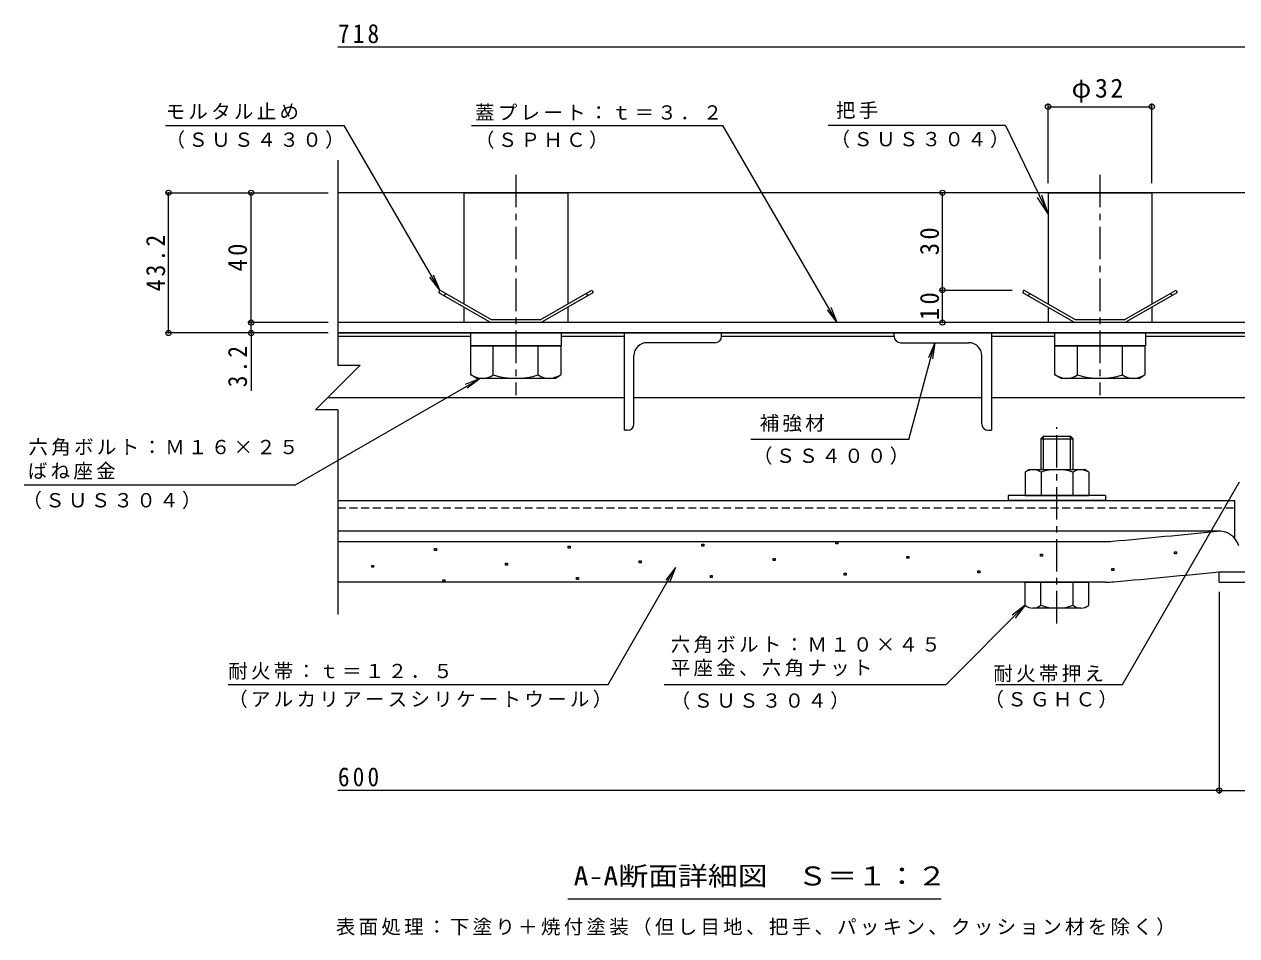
# Model space of a CAD drawing. Units: millimetres at full size. Extents: x -496 to 546, y -392 to 378.
# Drawn here: x -495.9 to -122.3, y -325.6 to -44.8 of the extents above; entities that cross this region are included whole.
import ezdxf
from ezdxf.enums import TextEntityAlignment as Align

# ---------------------------------------------------------------- set-up
doc = ezdxf.new("R2010")
doc.units = ezdxf.units.MM
doc.header["$LTSCALE"] = 2
doc.header["$PDMODE"] = 32
doc.header["$PDSIZE"] = 1.6
doc.linetypes.add('CHAIN1', pattern=[8, 5, -1, 1, -1])
doc.linetypes.add('DASHED1', pattern=[1.8, 1.2, -0.6])
for name, color, linetype, lineweight in [('D-2', 3, 'Continuous', 9), ('D-3', 5, 'Continuous', 5), ('D-4', 4, 'Continuous', 9), ('D-5', 7, 'Continuous', 9), ('D-6', 6, 'Continuous', 9), ('D-7', 134, 'Continuous', 5), ('D-9', 134, 'Continuous', 5), ('D-B', 2, 'Continuous', 9), ('D-C', 5, 'Continuous', 9), ('D-F', 7, 'Continuous', 9)]:
    doc.layers.add(name, color=color, linetype=linetype, lineweight=lineweight)
doc.styles.add('ＭＳ ゴシック', font='')
doc.styles.get('ＭＳ ゴシック').set_extended_font_data('MS Gothic')

msp = doc.modelspace()

# ---------------------------------------------------------------- linework, layer by layer
at = {"layer": 'D-2'}
for p, q in [((-91.132, -136.689), (-399.291, -136.689)), ((-399.291, -139.889), (-91.132, -139.889))]:
    msp.add_line(p, q, dxfattribs=at)
at = {"layer": 'D-3', "color": 4, "lineweight": 9}
for p, q in [((-83.732, -96.689), (-399.291, -96.689)), ((-367.917, -126.689), (-368.317, -127.382)), ((-351.982, -135.889), (-367.917, -126.689)), ((-336.982, -135.889), (-321.047, -126.689)), ((-321.047, -126.689), (-320.647, -127.382)), ((-187.917, -126.689), (-188.317, -127.382)), ((-171.982, -135.889), (-187.917, -126.689)), ((-156.982, -135.889), (-141.047, -126.689)), ((-141.047, -126.689), (-140.647, -127.382)), ((-368.317, -127.382), (-352.197, -136.689)), ((-366.185, -127.689), (-366.585, -128.382)), ((-336.768, -136.689), (-320.647, -127.382)), ((-322.779, -127.689), (-322.379, -128.382)), ((-188.317, -127.382), (-172.197, -136.689)), ((-186.185, -127.689), (-186.585, -128.382)), ((-156.768, -136.689), (-140.647, -127.382)), ((-142.779, -127.689), (-142.379, -128.382)), ((-336.768, -136.689), (-352.197, -136.689)), ((-336.982, -135.889), (-351.982, -135.889)), ((-156.768, -136.689), (-172.197, -136.689)), ((-156.982, -135.889), (-171.982, -135.889))]:
    msp.add_line(p, q, dxfattribs=at)
at = {"layer": 'D-3', "color": 6, "lineweight": 9}
for p, q in [((-399.291, -140.889), (-358.482, -140.889)), ((-330.482, -140.889), (-311.066, -140.889)), ((-281.066, -140.889), (-227.899, -140.889)), ((-197.899, -140.889), (-178.482, -140.889)), ((-150.482, -140.889), (-77.732, -140.889)), ((-311.066, -159.889), (-402.491, -159.889)), ((-200.899, -159.889), (-308.066, -159.889)), ((-77.732, -159.889), (-197.899, -159.889))]:
    msp.add_line(p, q, dxfattribs=at)
at = {"layer": 'D-3'}
for p, q in [((-181.92, -171.689), (-182.732, -172.501)), ((-181.92, -171.689), (-173.544, -171.689)), ((-181.92, -181.989), (-181.92, -171.689)), ((-173.544, -171.689), (-172.732, -172.501)), ((-173.544, -181.989), (-173.544, -171.689)), ((-182.732, -172.501), (-172.732, -172.501)), ((-182.732, -172.501), (-182.732, -181.989)), ((-172.732, -181.989), (-172.732, -172.501)), ((-187.532, -216.689), (-167.932, -216.689)), ((-187.532, -223.795), (-187.532, -216.689)), ((-182.732, -223.795), (-182.732, -216.689)), ((-172.733, -223.795), (-172.733, -216.689)), ((-167.932, -223.795), (-167.932, -216.689)), ((-170.332, -224.69), (-185.132, -224.69))]:
    msp.add_line(p, q, dxfattribs=at)
at = {"layer": 'D-3', "linetype": 'CHAIN1'}
msp.add_line((-177.732, -229.388), (-177.732, -168.901), dxfattribs=at)
at = {"layer": 'D-3', "color": 134}
for p, q in [((-127.732, -216.689), (-127.732, -213.489)), ((-127.732, -213.489), (-80.932, -213.489)), ((-127.732, -216.689), (-80.932, -216.689))]:
    msp.add_line(p, q, dxfattribs=at)
at = {"layer": 'D-3'}
for centre, radius, start, end in [((-185.132, -221.024), 3.666, 229.1022, 310.89809), ((-177.732, -210.274), 14.416, 249.70546, 290.29454), ((-170.332, -221.024), 3.666, 229.10191, 310.8978)]:
    msp.add_arc(centre, radius, start, end, dxfattribs=at)
at = {"layer": 'D-4'}
for p, q in [((-127.743, -200.96), (-399.291, -200.96)), ((-399.291, -204.189), (-163.4, -204.189)), ((-127.732, -213.489), (-116.628, -213.489)), ((-162.827, -216.689), (-399.291, -216.689))]:
    msp.add_line(p, q, dxfattribs=at)
at = {"layer": 'D-4', "color": 2}
for points in [[(-287.11, -205.536), (-287.11, -204.936), (-286.51, -204.936), (-286.51, -205.536)], [(-245.885, -204.842), (-245.885, -204.242), (-245.285, -204.242), (-245.285, -204.842)], [(-369.561, -206.923), (-369.561, -206.323), (-368.961, -206.323), (-368.961, -206.923)], [(-328.336, -206.229), (-328.336, -205.629), (-327.736, -205.629), (-327.736, -206.229)], [(-223.979, -209.325), (-223.979, -208.725), (-223.379, -208.725), (-223.379, -209.325)], [(-182.753, -208.632), (-182.753, -208.032), (-182.153, -208.032), (-182.153, -208.632)], [(-141.528, -207.938), (-141.528, -207.338), (-140.928, -207.338), (-140.928, -207.938)], [(-388.879, -212.099), (-388.879, -211.499), (-388.279, -211.499), (-388.279, -212.099)], [(-347.654, -211.406), (-347.654, -210.806), (-347.054, -210.806), (-347.054, -211.406)], [(-306.429, -210.712), (-306.429, -210.112), (-305.829, -210.112), (-305.829, -210.712)], [(-265.204, -210.019), (-265.204, -209.419), (-264.604, -209.419), (-264.604, -210.019)], [(-160.847, -213.115), (-160.847, -212.515), (-160.247, -212.515), (-160.247, -213.115)], [(-366.973, -216.582), (-366.973, -215.982), (-366.373, -215.982), (-366.373, -216.582)], [(-325.748, -215.889), (-325.748, -215.289), (-325.148, -215.289), (-325.148, -215.889)], [(-284.522, -215.195), (-284.522, -214.595), (-283.922, -214.595), (-283.922, -215.195)], [(-243.297, -214.502), (-243.297, -213.902), (-242.697, -213.902), (-242.697, -214.502)], [(-202.072, -213.808), (-202.072, -213.208), (-201.472, -213.208), (-201.472, -213.808)]]:
    msp.add_lwpolyline(points, close=True, dxfattribs=at)
at = {"layer": 'D-4'}
for centre, radius, start, end in [((-627.732, 4876.303), 5101.792, 275.2529, 275.61726), ((-127.743, -207.21), 6.25, 15.57156, 95.61726), ((-163.4, -174.189), 30, 270, 275.2529), ((-162.827, -186.689), 30, 270, 275.24643), ((-627.732, 4876.303), 5114.292, 275.24643, 275.6105)]:
    msp.add_arc(centre, radius, start, end, dxfattribs=at)
at = {"layer": 'D-5'}
for p, q in [((-452.379, -75.929), (-397.379, -75.929)), ((-367.917, -126.689), (-397.379, -75.929)), ((-358.109, -75.929), (-280.673, -75.929)), ((-245.406, -136.689), (-280.673, -75.929)), ((-193.586, -75.929), (-248.237, -75.929)), ((-180.483, -103.157), (-183.768, -98.137)), ((-367.917, -126.689), (-370.97, -122.73)), ((-367.917, -126.689), (-369.841, -122.074)), ((-245.406, -136.689), (-248.459, -132.73)), ((-245.406, -136.689), (-247.33, -132.074)), ((-426.021, -139.889), (-426.021, -157.703)), ((-215.399, -142.889), (-216.051, -147.847)), ((-355.501, -153.889), (-360.121, -155.803)), ((-223.386, -172.697), (-272.097, -172.697)), ((-157.558, -248.166), (-121.512, -185.733)), ((-412.538, -186.82), (-495.935, -186.82)), ((-316.039, -248.166), (-295.222, -212.11)), ((-295.222, -212.11), (-298.265, -216.076)), ((-295.222, -212.11), (-297.135, -216.729)), ((-211.904, -248.166), (-187.532, -223.795)), ((-187.532, -223.795), (-191.499, -226.838)), ((-187.532, -223.795), (-190.576, -227.761)), ((-298.773, -248.166), (-211.904, -248.166)), ((-196.588, -248.166), (-157.558, -248.166)), ((-213.411, -314.403), (-328.41, -314.403))]:
    msp.add_line(p, q, dxfattribs=at)
for points in [[(-193.586, -75.929), (-180.483, -103.157), (-182.357, -97.457)], [(-223.386, -172.697), (-215.399, -142.889), (-217.312, -147.509)], [(-412.538, -186.82), (-355.501, -153.889), (-359.468, -156.933)]]:
    msp.add_lwpolyline(points, dxfattribs=at)
at = {"layer": 'D-6'}
msp.add_line((-77.732, -139.889), (-399.291, -139.889), dxfattribs=at)
at = {"layer": 'D-7'}
for p, q in [((-192.732, -189.989), (-192.732, -191.489)), ((-162.732, -189.989), (-192.732, -189.989)), ((-162.732, -189.989), (-162.732, -191.489)), ((-162.732, -191.489), (-192.732, -191.489))]:
    msp.add_line(p, q, dxfattribs=at)
at = {"layer": 'D-9'}
for p, q in [((-281.066, -139.889), (-311.066, -139.889)), ((-311.066, -139.889), (-311.066, -169.889)), ((-281.066, -140.889), (-281.066, -139.889)), ((-227.899, -140.889), (-227.899, -139.889)), ((-283.066, -142.889), (-304.066, -142.889)), ((-225.899, -142.889), (-204.899, -142.889)), ((-308.066, -167.889), (-308.066, -146.889)), ((-200.899, -167.889), (-200.899, -146.889)), ((-310.066, -169.889), (-311.066, -169.889)), ((-198.899, -169.889), (-197.899, -169.889))]:
    msp.add_line(p, q, dxfattribs=at)
msp.add_lwpolyline([(-227.899, -139.889), (-197.899, -139.889), (-197.899, -169.889)], dxfattribs=at)
for centre, radius, start, end in [((-283.066, -140.889), 2, 270, 0), ((-225.899, -140.889), 2, 180, 270), ((-304.066, -146.889), 4, 90, 180), ((-204.899, -146.889), 4, 0, 90), ((-310.066, -167.889), 2, 270, 0), ((-198.899, -167.889), 2, 180, 270)]:
    msp.add_arc(centre, radius, start, end, dxfattribs=at)
at = {"layer": 'D-B'}
for p, q in [((-186.232, -181.989), (-169.232, -181.989)), ((-182.64, -182.749), (-182.64, -189.989)), ((-172.825, -182.749), (-172.825, -189.989)), ((-167.917, -182.749), (-169.232, -181.989)), ((-167.917, -182.749), (-167.917, -189.989))]:
    msp.add_line(p, q, dxfattribs=at)
at = {"layer": 'D-B', "color": 7}
for p in [(-399.291, -191.489), (-122.944, -203.207)]:
    msp.add_line(p, (-122.944, -191.489), dxfattribs=at)
at = {"layer": 'D-B', "color": 7, "linetype": 'DASHED1'}
msp.add_line((-399.291, -193.789), (-122.944, -193.789), dxfattribs=at)
at = {"layer": 'D-B'}
msp.add_lwpolyline([(-186.232, -181.989), (-187.547, -182.749), (-187.547, -189.989), (-167.917, -189.989)], dxfattribs=at)
for centre, radius, start, end in [((-184.651, -187.766), 5.793, 94.3844, 120.00002), ((-185.247, -186.829), 4.842, 57.42751, 88.18785), ((-177.732, -198.23), 16.241, 72.4119, 107.58812), ((-170.218, -186.829), 4.842, 91.81216, 122.57251), ((-170.814, -187.766), 5.793, 60, 85.61562)]:
    msp.add_arc(centre, radius, start, end, dxfattribs=at)
at = {"layer": 'D-C', "color": 2, "linetype": 'CHAIN1'}
for p, q in [((-344.482, -91.154), (-344.482, -159.016)), ((-164.482, -91.154), (-164.482, -159.016))]:
    msp.add_line(p, q, dxfattribs=at)
at = {"layer": 'D-C', "color": 2}
for p, q in [((-360.482, -96.689), (-360.482, -130.982)), ((-360.482, -96.689), (-328.482, -96.689)), ((-328.482, -96.689), (-328.482, -130.982)), ((-180.482, -96.689), (-180.482, -130.982)), ((-180.482, -96.689), (-148.482, -96.689)), ((-148.482, -96.689), (-148.482, -130.982)), ((-360.482, -131.906), (-360.482, -136.689)), ((-328.482, -131.906), (-328.482, -136.689)), ((-180.482, -131.906), (-180.482, -136.689)), ((-148.482, -131.906), (-148.482, -136.689)), ((-328.482, -136.689), (-360.482, -136.689)), ((-148.482, -136.689), (-180.482, -136.689))]:
    msp.add_line(p, q, dxfattribs=at)
at = {"layer": 'D-C', "color": 134, "lineweight": 5}
for p, q in [((-358.482, -139.889), (-358.482, -143.889)), ((-330.482, -139.889), (-358.482, -139.889)), ((-330.482, -139.889), (-330.482, -143.889)), ((-178.482, -139.889), (-178.482, -143.889)), ((-150.482, -139.889), (-178.482, -139.889)), ((-150.482, -139.889), (-150.482, -143.889)), ((-330.482, -143.889), (-358.482, -143.889)), ((-150.482, -143.889), (-178.482, -143.889))]:
    msp.add_line(p, q, dxfattribs=at)
at = {"layer": 'D-C', "lineweight": 5}
for p, q in [((-358.339, -152.818), (-358.339, -143.889)), ((-358.339, -143.889), (-330.626, -143.889)), ((-351.41, -152.818), (-351.41, -143.889)), ((-337.554, -152.818), (-337.554, -143.889)), ((-330.626, -143.889), (-330.626, -152.818)), ((-178.339, -152.818), (-178.339, -143.889)), ((-178.339, -143.889), (-150.626, -143.889)), ((-171.41, -152.818), (-171.41, -143.889)), ((-157.554, -152.818), (-157.554, -143.889)), ((-150.626, -143.889), (-150.626, -152.818)), ((-332.482, -153.889), (-330.626, -152.818)), ((-152.482, -153.889), (-150.626, -152.818))]:
    msp.add_line(p, q, dxfattribs=at)
for points in [[(-332.482, -153.889), (-356.482, -153.889), (-358.339, -152.818)], [(-152.482, -153.889), (-176.482, -153.889), (-178.339, -152.818)]]:
    msp.add_lwpolyline(points, dxfattribs=at)
for centre, radius, start, end in [((-354.249, -145.735), 8.179, 240.00002, 265.61575), ((-355.091, -147.056), 6.837, 271.81355, 302.57071), ((-344.482, -130.961), 22.928, 252.41205, 287.58797), ((-333.874, -147.056), 6.837, 237.42931, 268.18646), ((-334.715, -145.735), 8.179, 274.38426, 300), ((-174.249, -145.735), 8.179, 240.00002, 265.61575), ((-175.091, -147.056), 6.837, 271.81355, 302.57071), ((-164.482, -130.961), 22.928, 252.41205, 287.58797), ((-153.874, -147.056), 6.837, 237.42931, 268.18646), ((-154.715, -145.735), 8.179, 274.38426, 300)]:
    msp.add_arc(centre, radius, start, end, dxfattribs=at)
at = {"layer": 'D-F'}
for p, q in [((-68.732, -51.853), (-399.291, -51.853)), ((-180.482, -93.69), (-180.482, -69.165)), ((-180.482, -70.165), (-148.482, -70.165)), ((-148.482, -93.69), (-148.482, -69.165)), ((-399.291, -86.689), (-399.291, -149.808)), ((-452.068, -96.689), (-402.291, -96.689)), ((-451.468, -139.889), (-451.468, -96.689)), ((-426.021, -136.69), (-426.021, -96.689)), ((-213.013, -126.689), (-213.013, -96.689)), ((-213.613, -126.689), (-191.571, -126.689)), ((-213.013, -136.689), (-213.013, -126.689)), ((-402.291, -136.69), (-427.021, -136.69)), ((-426.021, -139.889), (-426.021, -136.69)), ((-402.291, -139.889), (-452.068, -139.889)), ((-392.409, -149.808), (-406.172, -163.571)), ((-399.291, -149.808), (-392.409, -149.808)), ((-399.291, -163.571), (-406.172, -163.571)), ((-399.291, -163.571), (-399.291, -226.689)), ((-127.733, -219.69), (-127.733, -281.869)), ((-433.086, -248.166), (-316.039, -248.166)), ((-127.733, -280.869), (-399.291, -280.869)), ((-127.733, -280.869), (-74.532, -280.869))]:
    msp.add_line(p, q, dxfattribs=at)
for p in [(-180.482, -70.165), (-148.482, -70.165), (-451.468, -96.689), (-426.021, -96.689), (-213.013, -96.689), (-213.013, -126.689), (-426.021, -136.69), (-213.013, -136.689), (-451.468, -139.889), (-426.021, -139.889), (-127.733, -280.869)]:
    msp.add_point(p, dxfattribs=at)

# ---------------------------------------------------------------- texts
at = {"layer": 'D-5', "color": 2, "style": 'ＭＳ ゴシック', "width": 1.15}
msp.add_text('A-A断面詳細図\u3000Ｓ＝１：２', height=5.865, dxfattribs=at).set_placement((-326.66, -311.903), align=Align.BOTTOM_LEFT)
at = {"layer": 'D-5', "char_height": 4.399, "attachment_point": 7, "style": 'ＭＳ ゴシック'}
for s, insert in [('\\T1.17;モルタル止め', (-452.379, -74.128)), ('\\T1.17;蓋プレート：ｔ＝３．２', (-357.043, -74.42)), ('\\T1.17;把手', (-245.818, -73.962)), ('\\T1.17;（ＳＵＳ４３０）', (-452.379, -83.11)), ('\\T1.17;（ＳＰＨＣ）', (-357.043, -83.153)), ('\\T1.17;（ＳＵＳ３０４）', (-247.5, -82.942)), ('\\T1.17;補強材', (-269.346, -170.402)), ('\\T1.17;六角ボルト：Ｍ１６×２５', (-494.629, -177.749)), ('\\T1.17;（ＳＳ４００）', (-271.386, -180.506)), ('\\T1.17;ばね座金', (-494.839, -185.093)), ('\\T1.17;（ＳＵＳ３０４）', (-496.491, -194.205)), ('\\T1.17;六角ボルト：Ｍ１０×４５', (-296.745, -238.568)), ('\\T1.17;耐火帯：ｔ＝１２．５', (-433.086, -246.742)), ('\\T1.17;平座金、六角ナット', (-296.745, -245.762)), ('\\T1.17;耐火帯押え', (-197.314, -247.505)), ('\\T1.17;（アルカリアースシリケートウール）', (-433.086, -255.502)), ('\\T1.17;（ＳＵＳ３０４）', (-296.745, -255.927)), ('\\T1.17;（ＳＧＨＣ）', (-200.083, -255.532)), ('\\T1.17;表面処理：下塗り＋焼付塗装（但し目地、把手、パッキン、クッション材を除く）', (-399.91, -325.629))]:
    msp.add_mtext(s, dxfattribs=dict(at, insert=insert))
at = {"layer": 'D-F', "color": 2, "char_height": 5.865, "attachment_point": 7, "style": 'ＭＳ ゴシック'}
for s, insert in [('\\T1.27;\\W0.9;718', (-399.291, -50.653)), ('\\T1.19;φ32', (-173.232, -68.965)), ('\\T1.27;\\W0.9;600', (-399.291, -279.669))]:
    msp.add_mtext(s, dxfattribs=dict(at, insert=insert))
at = {"layer": 'D-F', "color": 2, "char_height": 5.865, "attachment_point": 7, "rotation": 90, "style": 'ＭＳ ゴシック'}
for s, insert in [('\\T1.27;\\W0.95;30', (-214.013, -115.939)), ('\\T1.28;\\W0.9;43.2', (-452.468, -127.039)), ('\\T1.27;\\W0.95;40', (-427.221, -120.939)), ('\\T1.27;\\W0.95;10', (-214.013, -135.939)), ('\\T1.27;\\W0.9;3.2', (-427.221, -156.609))]:
    msp.add_mtext(s, dxfattribs=dict(at, insert=insert))

doc.saveas('drawing.dxf')
